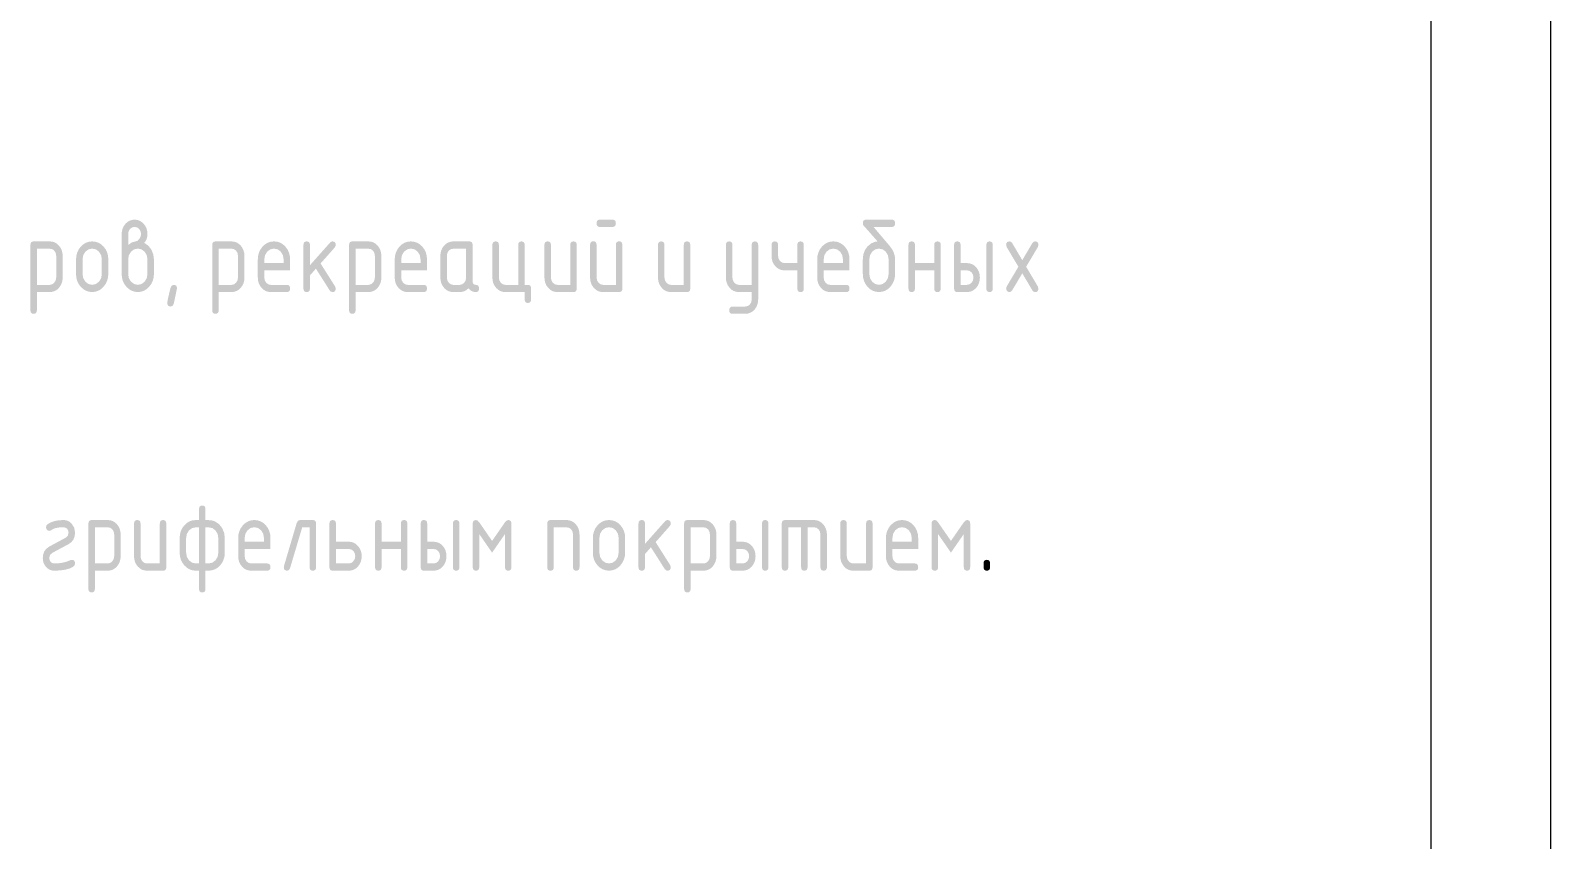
# Model space of a CAD drawing. Header units: millimetres. Extents: x 0 to 1189, y 0 to 841.
# Drawn here: x 1125.5 to 1189.1, y 70.7 to 104.6 of the extents above; entities that cross this region are included whole.
import ezdxf

# ---------------------------------------------------------------- set-up
doc = ezdxf.new("R2010")
doc.units = ezdxf.units.MM

msp = doc.modelspace()

# ---------------------------------------------------------------- hatches: boundary and pattern name
h = msp.add_hatch(color=7)
h.paths.add_polyline_path([(1129.608768, 95.593999), (1129.772341, 95.704725), (1129.921859, 95.742276), (1130.003163, 95.769768), (1130.076199, 95.84811), (1130.130425, 95.947604), (1130.147857, 96.047098), (1130.128013, 96.164645), (1130.068482, 96.263175), (1129.981045, 96.32746), (1129.876659, 96.347511), (1129.77179, 96.325807), (1129.684285, 96.263175), (1129.62813, 96.164645), (1129.608768, 96.047098)])
h.paths.add_polyline_path([(1130.279597, 95.682745), (1130.446891, 95.568712), (1130.577805, 95.40383), (1130.659247, 95.204152), (1130.686945, 94.988765), (1130.686945, 94.379121), (1130.674216, 94.228544), (1130.636371, 94.088562), (1130.573929, 93.960464), (1130.487405, 93.845545), (1130.384948, 93.748858), (1130.270916, 93.68018), (1130.146341, 93.639201), (1130.012258, 93.62561), (1129.876418, 93.639201), (1129.751533, 93.68018), (1129.637397, 93.748858), (1129.533803, 93.845545), (1129.447245, 93.962325), (1129.385802, 94.090215), (1129.349163, 94.229165), (1129.337019, 94.379121), (1129.337019, 96.047098), (1129.346941, 96.169261), (1129.376707, 96.281916), (1129.426316, 96.385062), (1129.495769, 96.4787), (1129.57846, 96.554199), (1129.669057, 96.608511), (1129.768233, 96.641326), (1129.876659, 96.652333), (1129.985369, 96.641265), (1130.085707, 96.608029), (1130.177571, 96.552571), (1130.260856, 96.474841), (1130.328078, 96.383434), (1130.376542, 96.281434), (1130.405886, 96.169201), (1130.415747, 96.047098), (1130.407264, 95.938311), (1130.381779, 95.841151), (1130.33924, 95.755876)])
h.paths.add_polyline_path([(1130.415747, 94.383531), (1130.415747, 94.988765), (1130.386878, 95.162329), (1130.29889, 95.310675), (1130.168183, 95.409549), (1130.012258, 95.441864), (1129.856333, 95.409549), (1129.725626, 95.310675), (1129.637431, 95.162329), (1129.608768, 94.988765), (1129.608768, 94.383531), (1129.637431, 94.206659), (1129.725626, 94.061621), (1129.856333, 93.960542), (1130.012258, 93.926022), (1130.168183, 93.960542), (1130.29889, 94.061621), (1130.386878, 94.208106)])
h = msp.add_hatch(color=7)
h.paths.add_polyline_path([(1150.27928, 95.593999), (1150.27928, 93.773887), (1150.270796, 93.707698), (1150.245311, 93.661508), (1150.202773, 93.634438), (1150.14313, 93.62561), (1149.468993, 93.62561), (1149.360025, 93.636074), (1149.259945, 93.667984), (1149.169167, 93.722115), (1149.088104, 93.799242), (1149.018651, 93.89288), (1148.969041, 93.996026), (1148.939276, 94.108681), (1148.929354, 94.230844), (1148.929354, 95.593999), (1148.937837, 95.660877), (1148.963322, 95.708583), (1149.005861, 95.737169), (1149.065504, 95.746686), (1149.124828, 95.737169), (1149.167203, 95.708583), (1149.192628, 95.660877), (1149.201103, 95.593999), (1149.201103, 94.230844), (1149.220947, 94.115709), (1149.280478, 94.019177), (1149.367501, 93.948828), (1149.468993, 93.926022), (1150.008082, 93.926022), (1150.008082, 95.593999), (1150.016548, 95.660877), (1150.041913, 95.708583), (1150.084124, 95.737169), (1150.14313, 95.746686), (1150.202773, 95.737169), (1150.245311, 95.708583), (1150.270796, 95.660877)])
h.paths.add_polyline_path([(1149.871932, 96.347511), (1149.332843, 96.347511), (1149.275749, 96.357028), (1149.23452, 96.385613), (1149.209517, 96.433319), (1149.201103, 96.500197), (1149.209517, 96.566757), (1149.23452, 96.614299), (1149.275749, 96.642824), (1149.332843, 96.652333), (1149.871932, 96.652333), (1149.931575, 96.642824), (1149.974113, 96.614299), (1149.999598, 96.566757), (1150.008082, 96.500197), (1149.999598, 96.433319), (1149.974113, 96.385613), (1149.931575, 96.357028)])
h = msp.add_hatch(color=7)
h.paths.add_polyline_path([(1161.688303, 94.984355), (1161.688303, 94.379121), (1161.675573, 94.229165), (1161.637729, 94.090215), (1161.575287, 93.962325), (1161.488763, 93.845545), (1161.386306, 93.748858), (1161.272273, 93.68018), (1161.147699, 93.639201), (1161.013616, 93.62561), (1160.877775, 93.639201), (1160.752891, 93.68018), (1160.638755, 93.748858), (1160.535161, 93.845545), (1160.448603, 93.962325), (1160.387159, 94.090215), (1160.350521, 94.229165), (1160.338377, 94.379121), (1160.338377, 94.988765), (1160.360296, 95.199743), (1160.426089, 95.381781), (1160.535807, 95.534468), (1160.689501, 95.657389), (1160.827512, 95.722157), (1160.95684, 95.742276), (1160.364835, 96.4109), (1160.344785, 96.44604), (1160.338377, 96.500197), (1160.34686, 96.566757), (1160.372346, 96.614299), (1160.414884, 96.642824), (1160.474527, 96.652333), (1161.556563, 96.652333), (1161.613656, 96.642824), (1161.654886, 96.614299), (1161.679888, 96.566757), (1161.688303, 96.500197), (1161.679888, 96.433319), (1161.654886, 96.385613), (1161.613656, 96.357028), (1161.556563, 96.347511), (1160.787066, 96.347511), (1161.466163, 95.547697), (1161.562729, 95.415027), (1161.632217, 95.277188), (1161.674213, 95.133769)])
h.paths.add_polyline_path([(1161.417105, 94.383531), (1161.417105, 94.988765), (1161.388235, 95.162329), (1161.300248, 95.310675), (1161.169541, 95.409549), (1161.013616, 95.441864), (1160.857691, 95.409549), (1160.726984, 95.310675), (1160.638789, 95.162329), (1160.610126, 94.988765), (1160.610126, 94.383531), (1160.638789, 94.206659), (1160.726984, 94.061621), (1160.857691, 93.960542), (1161.013616, 93.926022), (1161.169541, 93.960542), (1161.300248, 94.061621), (1161.388235, 94.208106)])
h = msp.add_hatch(color=7)
h.paths.add_polyline_path([(1125.519272, 95.593999), (1125.527755, 95.658328), (1125.55324, 95.704725), (1125.595779, 95.732828), (1125.655422, 95.742276), (1126.330109, 95.742276), (1126.439, 95.731192), (1126.538951, 95.698248), (1126.629703, 95.64391), (1126.710999, 95.568643), (1126.780134, 95.475006), (1126.829579, 95.37186), (1126.859285, 95.259205), (1126.869198, 95.137042), (1126.869198, 94.230844), (1126.859285, 94.108681), (1126.829579, 93.996026), (1126.780134, 93.89288), (1126.710999, 93.799242), (1126.629703, 93.722115), (1126.538951, 93.667984), (1126.439, 93.636074), (1126.330109, 93.62561), (1125.791021, 93.62561), (1125.791021, 92.86383), (1125.782546, 92.799502), (1125.757121, 92.753105), (1125.714746, 92.725001), (1125.655422, 92.715553), (1125.595779, 92.725001), (1125.55324, 92.753105), (1125.527755, 92.799502), (1125.519272, 92.86383)])
h.paths.add_polyline_path([(1125.791021, 95.437454), (1125.791021, 93.926022), (1126.330109, 93.926022), (1126.432773, 93.948346), (1126.518074, 94.015319), (1126.578087, 94.113573), (1126.598, 94.230844), (1126.598, 95.137042), (1126.578638, 95.254313), (1126.522483, 95.352567), (1126.434771, 95.417335), (1126.330109, 95.437454)])
h = msp.add_hatch(color=7)
h.paths.add_polyline_path([(1127.428145, 94.379121), (1127.428145, 94.984355), (1127.440289, 95.136861), (1127.476928, 95.277119), (1127.538371, 95.405492), (1127.624929, 95.522341), (1127.728523, 95.619028), (1127.842659, 95.687706), (1127.967544, 95.728685), (1128.103384, 95.742276), (1128.239147, 95.728746), (1128.363902, 95.688188), (1128.478012, 95.620656), (1128.581839, 95.5262), (1128.668311, 95.409601), (1128.729565, 95.280909), (1128.766014, 95.139402), (1128.778072, 94.984355), (1128.778072, 94.379121), (1128.765342, 94.229165), (1128.727498, 94.090215), (1128.665055, 93.962325), (1128.578532, 93.845545), (1128.476075, 93.748858), (1128.362042, 93.68018), (1128.237467, 93.639201), (1128.103384, 93.62561), (1127.967544, 93.639201), (1127.842659, 93.68018), (1127.728523, 93.748858), (1127.624929, 93.845545), (1127.538371, 93.962325), (1127.476928, 94.090215), (1127.440289, 94.229165)])
h.paths.add_polyline_path([(1128.506874, 94.383531), (1128.506874, 94.988765), (1128.478004, 95.162329), (1128.390016, 95.310675), (1128.259309, 95.409549), (1128.103384, 95.441864), (1127.947459, 95.409549), (1127.816752, 95.310675), (1127.728558, 95.162329), (1127.699895, 94.988765), (1127.699895, 94.383531), (1127.728558, 94.206659), (1127.816752, 94.061621), (1127.947459, 93.960542), (1128.103384, 93.926022), (1128.259309, 93.960542), (1128.390016, 94.061621), (1128.478004, 94.208106)])
h = msp.add_hatch(color=7)
h.paths.add_polyline_path([(1133.122808, 95.593999), (1133.131292, 95.658328), (1133.156777, 95.704725), (1133.199315, 95.732828), (1133.258958, 95.742276), (1133.933646, 95.742276), (1134.042537, 95.731192), (1134.142488, 95.698248), (1134.23324, 95.64391), (1134.314536, 95.568643), (1134.38367, 95.475006), (1134.433116, 95.37186), (1134.462821, 95.259205), (1134.472735, 95.137042), (1134.472735, 94.230844), (1134.462821, 94.108681), (1134.433116, 93.996026), (1134.38367, 93.89288), (1134.314536, 93.799242), (1134.23324, 93.722115), (1134.142488, 93.667984), (1134.042537, 93.636074), (1133.933646, 93.62561), (1133.394557, 93.62561), (1133.394557, 92.86383), (1133.386083, 92.799502), (1133.360658, 92.753105), (1133.318283, 92.725001), (1133.258958, 92.715553), (1133.199315, 92.725001), (1133.156777, 92.753105), (1133.131292, 92.799502), (1133.122808, 92.86383)])
h.paths.add_polyline_path([(1133.394557, 95.437454), (1133.394557, 93.926022), (1133.933646, 93.926022), (1134.03631, 93.948346), (1134.12161, 94.015319), (1134.181624, 94.113573), (1134.201537, 94.230844), (1134.201537, 95.137042), (1134.182175, 95.254313), (1134.12602, 95.352567), (1134.038308, 95.417335), (1133.933646, 95.437454)])
h = msp.add_hatch(color=7)
h.paths.add_polyline_path([(1135.706921, 95.441864), (1135.550996, 95.409549), (1135.420289, 95.310675), (1135.332094, 95.163776), (1135.303431, 94.988765), (1135.303431, 94.836078), (1136.11041, 94.836078), (1136.11041, 94.988765), (1136.08154, 95.163776), (1135.993553, 95.310675), (1135.862846, 95.409549)])
h.paths.add_polyline_path([(1135.303431, 94.531808), (1135.303431, 94.230844), (1135.323275, 94.115227), (1135.382806, 94.015319), (1135.469829, 93.948346), (1135.571322, 93.926022), (1136.245458, 93.926022), (1136.305101, 93.916513), (1136.34764, 93.887988), (1136.373125, 93.840446), (1136.381608, 93.773887), (1136.373125, 93.707698), (1136.34764, 93.661508), (1136.305101, 93.634438), (1136.245458, 93.62561), (1135.571322, 93.62561), (1135.462353, 93.636074), (1135.362273, 93.667984), (1135.271495, 93.722115), (1135.190432, 93.799242), (1135.120979, 93.89226), (1135.07137, 93.994373), (1135.041604, 94.106821), (1135.031682, 94.230844), (1135.031682, 94.984355), (1135.043826, 95.136861), (1135.080465, 95.277119), (1135.141908, 95.405492), (1135.228466, 95.522341), (1135.33206, 95.619028), (1135.446196, 95.687706), (1135.571081, 95.728685), (1135.706921, 95.742276), (1135.842683, 95.728746), (1135.967439, 95.688188), (1136.081549, 95.620656), (1136.185376, 95.5262), (1136.271848, 95.40967), (1136.333101, 95.28146), (1136.36955, 95.141262), (1136.381608, 94.988765), (1136.381608, 94.531808)])
h = msp.add_hatch(color=7)
h.dxf.hatch_style = 2
h.paths.add_polyline_path([(1137.212305, 94.747333), (1138.060625, 95.699833), (1138.101691, 95.732217), (1138.154332, 95.742276), (1138.213975, 95.732828), (1138.256513, 95.704725), (1138.281998, 95.658328), (1138.290482, 95.593999), (1138.279664, 95.536328), (1138.24859, 95.488166), (1137.657136, 94.819542), (1138.264024, 93.862632), (1138.290482, 93.773887), (1138.281998, 93.707698), (1138.256513, 93.661508), (1138.213975, 93.634438), (1138.154332, 93.62561), (1138.089633, 93.641388), (1138.041884, 93.688999), (1137.460903, 94.603466), (1137.212305, 94.320141), (1137.212305, 93.773887), (1137.20383, 93.707698), (1137.178405, 93.661508), (1137.136031, 93.634438), (1137.076706, 93.62561), (1137.017063, 93.634438), (1136.974524, 93.661508), (1136.949039, 93.707698), (1136.940556, 93.773887), (1136.940556, 95.593999), (1136.949039, 95.658328), (1136.974524, 95.704725), (1137.017063, 95.732828), (1137.076706, 95.742276), (1137.136031, 95.732828), (1137.178405, 95.704725), (1137.20383, 95.658328), (1137.212305, 95.593999)])
h = msp.add_hatch(color=7)
h.paths.add_polyline_path([(1138.84943, 95.593999), (1138.857913, 95.658328), (1138.883398, 95.704725), (1138.925937, 95.732828), (1138.98558, 95.742276), (1139.660267, 95.742276), (1139.769158, 95.731192), (1139.869109, 95.698248), (1139.959861, 95.64391), (1140.041157, 95.568643), (1140.110291, 95.475006), (1140.159737, 95.37186), (1140.189443, 95.259205), (1140.199356, 95.137042), (1140.199356, 94.230844), (1140.189443, 94.108681), (1140.159737, 93.996026), (1140.110291, 93.89288), (1140.041157, 93.799242), (1139.959861, 93.722115), (1139.869109, 93.667984), (1139.769158, 93.636074), (1139.660267, 93.62561), (1139.121179, 93.62561), (1139.121179, 92.86383), (1139.112704, 92.799502), (1139.087279, 92.753105), (1139.044904, 92.725001), (1138.98558, 92.715553), (1138.925937, 92.725001), (1138.883398, 92.753105), (1138.857913, 92.799502), (1138.84943, 92.86383)])
h.paths.add_polyline_path([(1139.121179, 95.437454), (1139.121179, 93.926022), (1139.660267, 93.926022), (1139.762931, 93.948346), (1139.848232, 94.015319), (1139.908245, 94.113573), (1139.928158, 94.230844), (1139.928158, 95.137042), (1139.908796, 95.254313), (1139.852641, 95.352567), (1139.764929, 95.417335), (1139.660267, 95.437454)])
h = msp.add_hatch(color=7)
h.paths.add_polyline_path([(1141.433542, 95.441864), (1141.277617, 95.409549), (1141.14691, 95.310675), (1141.058716, 95.163776), (1141.030052, 94.988765), (1141.030052, 94.836078), (1141.837032, 94.836078), (1141.837032, 94.988765), (1141.808162, 95.163776), (1141.720174, 95.310675), (1141.589467, 95.409549)])
h.paths.add_polyline_path([(1141.030052, 94.531808), (1141.030052, 94.230844), (1141.049896, 94.115227), (1141.109427, 94.015319), (1141.196451, 93.948346), (1141.297943, 93.926022), (1141.972079, 93.926022), (1142.031723, 93.916513), (1142.074261, 93.887988), (1142.099746, 93.840446), (1142.10823, 93.773887), (1142.099746, 93.707698), (1142.074261, 93.661508), (1142.031723, 93.634438), (1141.972079, 93.62561), (1141.297943, 93.62561), (1141.188975, 93.636074), (1141.088895, 93.667984), (1140.998116, 93.722115), (1140.917053, 93.799242), (1140.8476, 93.89226), (1140.797991, 93.994373), (1140.768225, 94.106821), (1140.758303, 94.230844), (1140.758303, 94.984355), (1140.770447, 95.136861), (1140.807086, 95.277119), (1140.868529, 95.405492), (1140.955087, 95.522341), (1141.058681, 95.619028), (1141.172817, 95.687706), (1141.297702, 95.728685), (1141.433542, 95.742276), (1141.569305, 95.728746), (1141.69406, 95.688188), (1141.80817, 95.620656), (1141.911997, 95.5262), (1141.998469, 95.40967), (1142.059723, 95.28146), (1142.096172, 95.141262), (1142.10823, 94.988765), (1142.10823, 94.531808)])
h = msp.add_hatch(color=7)
h.paths.add_polyline_path([(1143.745905, 95.437454), (1143.206817, 95.437454), (1143.101948, 95.415681), (1143.014443, 95.352567), (1142.958288, 95.254313), (1142.938926, 95.137042), (1142.938926, 94.230844), (1142.95877, 94.115227), (1143.018301, 94.015319), (1143.105324, 93.948346), (1143.206817, 93.926022), (1143.478015, 93.926022), (1143.580679, 93.948346), (1143.665979, 94.015319), (1143.725993, 94.113573), (1143.745905, 94.230844)])
h.paths.add_polyline_path([(1144.284443, 93.773887), (1144.276106, 93.707698), (1144.251232, 93.661508), (1144.210029, 93.634438), (1144.152702, 93.62561), (1144.061597, 93.635187), (1143.979896, 93.664195), (1143.907291, 93.713046), (1143.84347, 93.782155), (1143.763734, 93.713046), (1143.676452, 93.664195), (1143.581316, 93.635187), (1143.478015, 93.62561), (1143.206817, 93.62561), (1143.097848, 93.636074), (1142.997768, 93.667984), (1142.90699, 93.722115), (1142.825927, 93.799242), (1142.756474, 93.89226), (1142.706865, 93.994373), (1142.677099, 94.106821), (1142.667177, 94.230844), (1142.667177, 95.137042), (1142.677099, 95.259205), (1142.706865, 95.37186), (1142.756474, 95.475006), (1142.825927, 95.568643), (1142.90699, 95.64391), (1142.997768, 95.698248), (1143.097848, 95.731192), (1143.206817, 95.742276), (1143.880953, 95.742276), (1143.940596, 95.732828), (1143.983135, 95.704725), (1144.00862, 95.658328), (1144.017103, 95.593999), (1144.017103, 94.078709), (1144.025578, 94.011831), (1144.051003, 93.964125), (1144.093378, 93.935539), (1144.152702, 93.926022), (1144.210029, 93.916513), (1144.251232, 93.887988), (1144.276106, 93.840446)])
h = msp.add_hatch(color=7)
h.dxf.hatch_style = 2
h.paths.add_polyline_path([(1146.329354, 93.926022), (1146.38668, 93.916574), (1146.427883, 93.88847), (1146.452757, 93.842074), (1146.461094, 93.777745), (1146.461094, 93.320788), (1146.452757, 93.254228), (1146.427883, 93.206686), (1146.38668, 93.178161), (1146.329354, 93.168652), (1146.270029, 93.178161), (1146.227654, 93.206686), (1146.20223, 93.254228), (1146.193755, 93.320788), (1146.193755, 93.62561), (1145.383468, 93.62561), (1145.2745, 93.636074), (1145.17442, 93.667984), (1145.083642, 93.722115), (1145.002579, 93.799242), (1144.933125, 93.89288), (1144.883516, 93.996026), (1144.85375, 94.108681), (1144.843829, 94.230844), (1144.843829, 95.593999), (1144.852312, 95.658328), (1144.877797, 95.704725), (1144.920335, 95.732828), (1144.979979, 95.742276), (1145.039303, 95.732828), (1145.081678, 95.704725), (1145.107103, 95.658328), (1145.115578, 95.593999), (1145.115578, 94.230844), (1145.135421, 94.115227), (1145.194953, 94.015319), (1145.281976, 93.948346), (1145.383468, 93.926022), (1145.922557, 93.926022), (1145.922557, 95.593999), (1145.931023, 95.658328), (1145.956388, 95.704725), (1145.998599, 95.732828), (1146.057605, 95.742276), (1146.117248, 95.732828), (1146.159786, 95.704725), (1146.185271, 95.658328), (1146.193755, 95.593999), (1146.193755, 93.926022)])
h = msp.add_hatch(color=7)
h.dxf.hatch_style = 2
h.paths.add_polyline_path([(1148.370406, 95.593999), (1148.370406, 93.773887), (1148.361923, 93.707698), (1148.336438, 93.661508), (1148.293899, 93.634438), (1148.234256, 93.62561), (1147.56012, 93.62561), (1147.451151, 93.636074), (1147.351071, 93.667984), (1147.260293, 93.722115), (1147.17923, 93.799242), (1147.109777, 93.89226), (1147.060167, 93.994373), (1147.030402, 94.106821), (1147.02048, 94.230844), (1147.02048, 95.593999), (1147.028963, 95.658328), (1147.054449, 95.704725), (1147.096987, 95.732828), (1147.15663, 95.742276), (1147.215955, 95.732828), (1147.258329, 95.704725), (1147.283754, 95.658328), (1147.292229, 95.593999), (1147.292229, 94.230844), (1147.312073, 94.115227), (1147.371604, 94.015319), (1147.458627, 93.948346), (1147.56012, 93.926022), (1148.099208, 93.926022), (1148.099208, 95.593999), (1148.107675, 95.658328), (1148.133039, 95.704725), (1148.17525, 95.732828), (1148.234256, 95.742276), (1148.293899, 95.732828), (1148.336438, 95.704725), (1148.361923, 95.658328)])
h = msp.add_hatch(color=7)
h.dxf.hatch_style = 2
h.paths.add_polyline_path([(1153.120714, 95.593999), (1153.120714, 93.773887), (1153.11223, 93.707698), (1153.086745, 93.661508), (1153.044207, 93.634438), (1152.984564, 93.62561), (1152.310427, 93.62561), (1152.201459, 93.636074), (1152.101379, 93.667984), (1152.010601, 93.722115), (1151.929538, 93.799242), (1151.860085, 93.89226), (1151.810475, 93.994373), (1151.78071, 94.106821), (1151.770788, 94.230844), (1151.770788, 95.593999), (1151.779271, 95.658328), (1151.804756, 95.704725), (1151.847295, 95.732828), (1151.906938, 95.742276), (1151.966262, 95.732828), (1152.008637, 95.704725), (1152.034062, 95.658328), (1152.042537, 95.593999), (1152.042537, 94.230844), (1152.062381, 94.115227), (1152.121912, 94.015319), (1152.208935, 93.948346), (1152.310427, 93.926022), (1152.849516, 93.926022), (1152.849516, 95.593999), (1152.857982, 95.658328), (1152.883347, 95.704725), (1152.925558, 95.732828), (1152.984564, 95.742276), (1153.044207, 95.732828), (1153.086745, 95.704725), (1153.11223, 95.658328)])
h = msp.add_hatch(color=7)
h.dxf.hatch_style = 2
h.paths.add_polyline_path([(1155.690484, 93.316378), (1155.690484, 93.62561), (1155.151395, 93.62561), (1155.042427, 93.636074), (1154.942347, 93.667984), (1154.851569, 93.722115), (1154.770506, 93.799242), (1154.701053, 93.89288), (1154.651443, 93.996026), (1154.621678, 94.108681), (1154.611756, 94.230844), (1154.611756, 95.593999), (1154.620239, 95.658328), (1154.645724, 95.704725), (1154.688263, 95.732828), (1154.747906, 95.742276), (1154.80723, 95.732828), (1154.849605, 95.704725), (1154.87503, 95.658328), (1154.883505, 95.593999), (1154.883505, 94.230844), (1154.903349, 94.115227), (1154.96288, 94.015319), (1155.049903, 93.948346), (1155.151395, 93.926022), (1155.690484, 93.926022), (1155.690484, 95.593999), (1155.69895, 95.658328), (1155.724315, 95.704725), (1155.766526, 95.732828), (1155.825532, 95.742276), (1155.885175, 95.732828), (1155.927713, 95.704725), (1155.953198, 95.658328), (1155.961682, 95.593999), (1155.961682, 93.320788), (1155.951829, 93.198624), (1155.922546, 93.08597), (1155.874245, 92.982824), (1155.807342, 92.889186), (1155.725736, 92.813687), (1155.63488, 92.759375), (1155.535033, 92.72656), (1155.426452, 92.715553), (1154.883505, 92.715553), (1154.82418, 92.725062), (1154.781806, 92.753587), (1154.756381, 92.801129), (1154.747906, 92.867689), (1154.757208, 92.922259), (1154.789247, 92.973522), (1154.832035, 93.008111), (1154.883505, 93.020375), (1155.422593, 93.020375), (1155.527255, 93.040426), (1155.614967, 93.104711), (1155.671122, 93.199589)])
h = msp.add_hatch(color=7)
h.dxf.hatch_style = 2
h.paths.add_polyline_path([(1157.870556, 95.593999), (1157.870556, 93.773887), (1157.862072, 93.707698), (1157.836587, 93.661508), (1157.794049, 93.634438), (1157.734405, 93.62561), (1157.6754, 93.634438), (1157.633189, 93.661508), (1157.607824, 93.707698), (1157.599358, 93.773887), (1157.599358, 94.531808), (1157.060269, 94.531808), (1156.953471, 94.542806), (1156.854115, 94.57556), (1156.762613, 94.629709), (1156.679379, 94.704889), (1156.609926, 94.797855), (1156.560317, 94.899193), (1156.530551, 95.009212), (1156.520629, 95.128222), (1156.520629, 95.593999), (1156.529113, 95.658328), (1156.554598, 95.704725), (1156.597136, 95.732828), (1156.65678, 95.742276), (1156.716104, 95.732828), (1156.758479, 95.704725), (1156.783904, 95.658328), (1156.792379, 95.593999), (1156.792379, 95.1409), (1156.812222, 95.023629), (1156.871754, 94.925375), (1156.958777, 94.858403), (1157.060269, 94.836078), (1157.599358, 94.836078), (1157.599358, 95.593999), (1157.607824, 95.658328), (1157.633189, 95.704725), (1157.6754, 95.732828), (1157.734405, 95.742276), (1157.794049, 95.732828), (1157.836587, 95.704725), (1157.862072, 95.658328)])
h = msp.add_hatch(color=7)
h.paths.add_polyline_path([(1159.104742, 95.441864), (1158.948817, 95.409549), (1158.81811, 95.310675), (1158.729915, 95.163776), (1158.701252, 94.988765), (1158.701252, 94.836078), (1159.508231, 94.836078), (1159.508231, 94.988765), (1159.479362, 95.163776), (1159.391374, 95.310675), (1159.260667, 95.409549)])
h.paths.add_polyline_path([(1158.701252, 94.531808), (1158.701252, 94.230844), (1158.721096, 94.115227), (1158.780627, 94.015319), (1158.86765, 93.948346), (1158.969143, 93.926022), (1159.643279, 93.926022), (1159.702922, 93.916513), (1159.745461, 93.887988), (1159.770946, 93.840446), (1159.779429, 93.773887), (1159.770946, 93.707698), (1159.745461, 93.661508), (1159.702922, 93.634438), (1159.643279, 93.62561), (1158.969143, 93.62561), (1158.860175, 93.636074), (1158.760094, 93.667984), (1158.669316, 93.722115), (1158.588253, 93.799242), (1158.5188, 93.89226), (1158.469191, 93.994373), (1158.439425, 94.106821), (1158.429503, 94.230844), (1158.429503, 94.984355), (1158.441647, 95.136861), (1158.478286, 95.277119), (1158.539729, 95.405492), (1158.626287, 95.522341), (1158.729881, 95.619028), (1158.844017, 95.687706), (1158.968902, 95.728685), (1159.104742, 95.742276), (1159.240504, 95.728746), (1159.36526, 95.688188), (1159.47937, 95.620656), (1159.583197, 95.5262), (1159.669669, 95.40967), (1159.730922, 95.28146), (1159.767372, 95.141262), (1159.779429, 94.988765), (1159.779429, 94.531808)])
h = msp.add_hatch(color=7)
h.dxf.hatch_style = 2
h.paths.add_polyline_path([(1162.519, 94.531808), (1162.519, 93.773887), (1162.510525, 93.707698), (1162.4851, 93.661508), (1162.442725, 93.634438), (1162.383401, 93.62561), (1162.323758, 93.634438), (1162.281219, 93.661508), (1162.255734, 93.707698), (1162.247251, 93.773887), (1162.247251, 95.593999), (1162.255734, 95.658328), (1162.281219, 95.704725), (1162.323758, 95.732828), (1162.383401, 95.742276), (1162.442725, 95.732828), (1162.4851, 95.704725), (1162.510525, 95.658328), (1162.519, 95.593999), (1162.519, 94.836078), (1163.325979, 94.836078), (1163.325979, 95.593999), (1163.334445, 95.658328), (1163.35981, 95.704725), (1163.402021, 95.732828), (1163.461027, 95.742276), (1163.52067, 95.732828), (1163.563208, 95.704725), (1163.588693, 95.658328), (1163.597177, 95.593999), (1163.597177, 93.773887), (1163.588693, 93.707698), (1163.563208, 93.661508), (1163.52067, 93.634438), (1163.461027, 93.62561), (1163.402021, 93.634438), (1163.35981, 93.661508), (1163.334445, 93.707698), (1163.325979, 93.773887), (1163.325979, 94.531808)])
h = msp.add_hatch(color=7)
h.paths.add_polyline_path([(1165.234853, 94.230844), (1165.224991, 94.108681), (1165.195647, 93.996026), (1165.147184, 93.89288), (1165.079961, 93.799242), (1164.996676, 93.722115), (1164.904813, 93.667984), (1164.804474, 93.636074), (1164.695764, 93.62561), (1164.292275, 93.62561), (1164.232631, 93.634438), (1164.190093, 93.661508), (1164.164608, 93.707698), (1164.156124, 93.773887), (1164.156124, 95.593999), (1164.164608, 95.658328), (1164.190093, 95.704725), (1164.232631, 95.732828), (1164.292275, 95.742276), (1164.351599, 95.732828), (1164.393974, 95.704725), (1164.419399, 95.658328), (1164.427874, 95.593999), (1164.427874, 94.836078), (1164.695764, 94.836078), (1164.804474, 94.82508), (1164.904813, 94.792326), (1164.996676, 94.738177), (1165.079961, 94.662997), (1165.147184, 94.569273), (1165.195647, 94.465937), (1165.224991, 94.353093)])
h.paths.add_polyline_path([(1164.966962, 94.230844), (1164.947118, 94.348391), (1164.887587, 94.44692), (1164.800151, 94.510035), (1164.695764, 94.531808), (1164.427874, 94.531808), (1164.427874, 93.926022), (1164.695764, 93.926022), (1164.800151, 93.948346), (1164.887587, 94.015319), (1164.947118, 94.113573)])
h.paths.add_polyline_path([(1165.506051, 95.593999), (1165.514526, 95.658328), (1165.53995, 95.704725), (1165.582325, 95.732828), (1165.64165, 95.742276), (1165.698976, 95.732828), (1165.740179, 95.704725), (1165.765053, 95.658328), (1165.77339, 95.593999), (1165.77339, 93.773887), (1165.765053, 93.707698), (1165.740179, 93.661508), (1165.698976, 93.634438), (1165.64165, 93.62561), (1165.582325, 93.634438), (1165.53995, 93.661508), (1165.514526, 93.707698), (1165.506051, 93.773887)])
h = msp.add_hatch(color=7)
h.dxf.hatch_style = 2
h.paths.add_polyline_path([(1167.170072, 94.683943), (1167.660102, 93.858222), (1167.682702, 93.773887), (1167.674218, 93.707698), (1167.648733, 93.661508), (1167.606195, 93.634438), (1167.546552, 93.62561), (1167.481853, 93.641388), (1167.434104, 93.688999), (1167.008015, 94.408887), (1166.581925, 93.688999), (1166.5339, 93.641388), (1166.468926, 93.62561), (1166.417456, 93.635669), (1166.374668, 93.668053), (1166.3438, 93.717869), (1166.332776, 93.773887), (1166.355376, 93.858222), (1166.845957, 94.683943), (1166.355376, 95.505254), (1166.332776, 95.593999), (1166.341259, 95.658328), (1166.366744, 95.704725), (1166.409283, 95.732828), (1166.468926, 95.742276), (1166.5339, 95.726498), (1166.581925, 95.678887), (1167.008015, 94.958999), (1167.434104, 95.678887), (1167.481853, 95.726498), (1167.546552, 95.742276), (1167.606195, 95.733448), (1167.648733, 95.706378), (1167.674218, 95.660188), (1167.682702, 95.593999), (1167.660102, 95.505254)])
h = msp.add_hatch(color=7)
h.dxf.hatch_style = 2
h.paths.add_polyline_path([(1131.517642, 93.926022), (1131.574736, 93.917194), (1131.615965, 93.890124), (1131.640968, 93.843934), (1131.649382, 93.777745), (1131.640916, 93.730254), (1131.615552, 93.607006), (1131.573341, 93.40831), (1131.514335, 93.134477), (1131.467826, 93.048901), (1131.382043, 93.020375), (1131.3224, 93.029203), (1131.279862, 93.056273), (1131.254376, 93.102463), (1131.245893, 93.168652), (1131.254428, 93.248776), (1131.280275, 93.382179), (1131.323795, 93.569635), (1131.38535, 93.81192), (1131.433306, 93.897497)])
h = msp.add_hatch(color=7)
h.paths.add_polyline_path([(1132.573361, 82.277275), (1132.573361, 83.788707), (1132.437762, 83.788707), (1132.281837, 83.756392), (1132.15113, 83.657518), (1132.062936, 83.511032), (1132.034272, 83.335608), (1132.034272, 82.730374), (1132.062936, 82.55681), (1132.15113, 82.408464), (1132.281837, 82.311243), (1132.437762, 82.277275)])
h.paths.add_polyline_path([(1132.573361, 81.976862), (1132.437762, 81.976862), (1132.301922, 81.990453), (1132.177037, 82.031433), (1132.062901, 82.100111), (1131.959307, 82.196797), (1131.872749, 82.313577), (1131.811306, 82.441468), (1131.774667, 82.580417), (1131.762523, 82.730374), (1131.762523, 83.335608), (1131.774667, 83.488114), (1131.811306, 83.628372), (1131.872749, 83.756745), (1131.959307, 83.873594), (1132.062901, 83.970281), (1132.177037, 84.038959), (1132.301922, 84.079938), (1132.437762, 84.093529), (1132.573361, 84.093529), (1132.573361, 84.550486), (1132.581776, 84.614815), (1132.606778, 84.661212), (1132.648007, 84.689315), (1132.705101, 84.698763), (1132.764745, 84.689315), (1132.807283, 84.661212), (1132.832768, 84.614815), (1132.841251, 84.550486), (1132.841251, 84.093529), (1132.969822, 84.090265), (1133.07855, 84.080231), (1133.167433, 84.063066), (1133.236473, 84.038407), (1133.408797, 83.924306), (1133.538539, 83.758941), (1133.62315, 83.558437), (1133.651538, 83.335608), (1133.651538, 82.730374), (1133.638946, 82.580417), (1133.601653, 82.441468), (1133.540382, 82.313577), (1133.455857, 82.196797), (1133.351625, 82.100111), (1133.237162, 82.031433), (1133.112157, 81.990453), (1132.976299, 81.976862), (1132.841251, 81.976862), (1132.841251, 81.215083), (1132.832768, 81.150754), (1132.807283, 81.104357), (1132.764745, 81.076254), (1132.705101, 81.066806), (1132.648007, 81.076254), (1132.606778, 81.104357), (1132.581776, 81.150754), (1132.573361, 81.215083)])
h.paths.add_polyline_path([(1132.841251, 82.277275), (1132.976299, 82.277275), (1133.132707, 82.311794), (1133.263482, 82.412874), (1133.351195, 82.558808), (1133.379789, 82.730374), (1133.379789, 83.335608), (1133.351195, 83.511032), (1133.263482, 83.657518), (1133.132707, 83.756392), (1132.976299, 83.788707), (1132.841251, 83.788707)])
h = msp.add_hatch(color=7)
h.dxf.hatch_style = 2
h.paths.add_polyline_path([(1127.250675, 82.429961), (1127.310318, 82.420444), (1127.352856, 82.391858), (1127.378341, 82.344152), (1127.386825, 82.277275), (1127.367463, 82.201689), (1127.311308, 82.142227), (1127.163729, 82.06988), (1126.980648, 82.018203), (1126.762117, 81.987198), (1126.508188, 81.976862), (1126.415179, 81.986371), (1126.328423, 82.014896), (1126.248591, 82.062438), (1126.176356, 82.128998), (1126.114801, 82.210078), (1126.071281, 82.30015), (1126.045434, 82.398904), (1126.036899, 82.506029), (1126.053935, 82.659852), (1126.104974, 82.791145), (1126.189913, 82.899493), (1126.308648, 82.984484), (1127.005935, 83.360964), (1127.087653, 83.441992), (1127.115627, 83.564362), (1127.101295, 83.651041), (1127.058852, 83.725317), (1126.991535, 83.772928), (1126.915536, 83.788707), (1126.714342, 83.781886), (1126.57268, 83.758941), (1126.476286, 83.721045), (1126.36873, 83.657518), (1126.308648, 83.64043), (1126.257178, 83.65049), (1126.21439, 83.682874), (1126.182351, 83.734137), (1126.173049, 83.788707), (1126.190481, 83.864361), (1126.244707, 83.924306), (1126.375414, 83.998884), (1126.530512, 84.051705), (1126.710415, 84.083133), (1126.915536, 84.093529), (1127.008855, 84.08402), (1127.095714, 84.055495), (1127.175442, 84.007953), (1127.247367, 83.941394), (1127.352443, 83.768794), (1127.386825, 83.564362), (1127.369797, 83.410539), (1127.318819, 83.279246), (1127.234043, 83.170898), (1127.115627, 83.085907), (1126.421647, 82.713286), (1126.336829, 82.630535), (1126.308648, 82.506029), (1126.322704, 82.41935), (1126.364872, 82.345074), (1126.431155, 82.295258), (1126.508188, 82.277275), (1126.699812, 82.286051), (1126.878673, 82.312346), (1127.044822, 82.356107), (1127.198309, 82.417283)])
h = msp.add_hatch(color=7)
h.paths.add_polyline_path([(1127.94544, 83.945252), (1127.953924, 84.009581), (1127.979409, 84.055977), (1128.021947, 84.084081), (1128.08159, 84.093529), (1128.756278, 84.093529), (1128.865169, 84.082444), (1128.965119, 84.049501), (1129.055872, 83.995163), (1129.137168, 83.919896), (1129.206302, 83.826258), (1129.255748, 83.723112), (1129.285453, 83.610458), (1129.295366, 83.488295), (1129.295366, 82.582097), (1129.285453, 82.459934), (1129.255748, 82.347279), (1129.206302, 82.244133), (1129.137168, 82.150495), (1129.055872, 82.073368), (1128.965119, 82.019237), (1128.865169, 81.987327), (1128.756278, 81.976862), (1128.217189, 81.976862), (1128.217189, 81.215083), (1128.208714, 81.150754), (1128.18329, 81.104357), (1128.140915, 81.076254), (1128.08159, 81.066806), (1128.021947, 81.076254), (1127.979409, 81.104357), (1127.953924, 81.150754), (1127.94544, 81.215083)])
h.paths.add_polyline_path([(1128.217189, 83.788707), (1128.217189, 82.277275), (1128.756278, 82.277275), (1128.858942, 82.299599), (1128.944242, 82.366571), (1129.004256, 82.464826), (1129.024168, 82.582097), (1129.024168, 83.488295), (1129.004807, 83.605566), (1128.948652, 83.70382), (1128.86094, 83.768588), (1128.756278, 83.788707)])
h = msp.add_hatch(color=7)
h.dxf.hatch_style = 2
h.paths.add_polyline_path([(1131.203908, 83.945252), (1131.203908, 82.125139), (1131.195424, 82.05895), (1131.169939, 82.01276), (1131.127401, 81.98569), (1131.067758, 81.976862), (1130.393621, 81.976862), (1130.284653, 81.987327), (1130.184573, 82.019237), (1130.093795, 82.073368), (1130.012732, 82.150495), (1129.943279, 82.243513), (1129.893669, 82.345625), (1129.863904, 82.458073), (1129.853982, 82.582097), (1129.853982, 83.945252), (1129.862465, 84.009581), (1129.88795, 84.055977), (1129.930489, 84.084081), (1129.990132, 84.093529), (1130.049456, 84.084081), (1130.091831, 84.055977), (1130.117256, 84.009581), (1130.125731, 83.945252), (1130.125731, 82.582097), (1130.145575, 82.466479), (1130.205106, 82.366571), (1130.292129, 82.299599), (1130.393621, 82.277275), (1130.93271, 82.277275), (1130.93271, 83.945252), (1130.941176, 84.009581), (1130.966541, 84.055977), (1131.008752, 84.084081), (1131.067758, 84.093529), (1131.127401, 84.084081), (1131.169939, 84.055977), (1131.195424, 84.009581)])
h = msp.add_hatch(color=7)
h.paths.add_polyline_path([(1134.88563, 83.793117), (1134.729705, 83.760802), (1134.598998, 83.661927), (1134.510804, 83.515028), (1134.482141, 83.340018), (1134.482141, 83.187331), (1135.28912, 83.187331), (1135.28912, 83.340018), (1135.26025, 83.515028), (1135.172262, 83.661927), (1135.041555, 83.760802)])
h.paths.add_polyline_path([(1134.482141, 82.88306), (1134.482141, 82.582097), (1134.501985, 82.466479), (1134.561516, 82.366571), (1134.648539, 82.299599), (1134.750031, 82.277275), (1135.424168, 82.277275), (1135.483811, 82.267766), (1135.526349, 82.239241), (1135.551834, 82.191698), (1135.560318, 82.125139), (1135.551834, 82.05895), (1135.526349, 82.01276), (1135.483811, 81.98569), (1135.424168, 81.976862), (1134.750031, 81.976862), (1134.641063, 81.987327), (1134.540983, 82.019237), (1134.450205, 82.073368), (1134.369142, 82.150495), (1134.299689, 82.243513), (1134.250079, 82.345625), (1134.220314, 82.458073), (1134.210392, 82.582097), (1134.210392, 83.335608), (1134.222536, 83.488114), (1134.259174, 83.628372), (1134.320617, 83.756745), (1134.407175, 83.873594), (1134.51077, 83.970281), (1134.624906, 84.038959), (1134.74979, 84.079938), (1134.88563, 84.093529), (1135.021393, 84.079998), (1135.146148, 84.039441), (1135.260259, 83.971908), (1135.364085, 83.877453), (1135.450557, 83.760922), (1135.511811, 83.632713), (1135.54826, 83.492515), (1135.560318, 83.340018), (1135.560318, 82.88306)])
h = msp.add_hatch(color=7)
h.dxf.hatch_style = 2
h.paths.add_polyline_path([(1136.794172, 84.093529), (1137.332709, 84.093529), (1137.392352, 84.084081), (1137.434891, 84.055977), (1137.460376, 84.009581), (1137.468859, 83.945252), (1137.468859, 82.125139), (1137.460376, 82.05895), (1137.434891, 82.01276), (1137.392352, 81.98569), (1137.332709, 81.976862), (1137.273703, 81.98569), (1137.231492, 82.01276), (1137.206128, 82.05895), (1137.197661, 82.125139), (1137.197661, 83.788707), (1136.88843, 83.788707), (1136.379107, 82.078286), (1136.334045, 82.002149), (1136.255083, 81.976862), (1136.19544, 81.986371), (1136.152902, 82.014896), (1136.127417, 82.062438), (1136.118933, 82.128998), (1136.127201, 82.175851), (1136.658573, 83.970608), (1136.711903, 84.063901)])
h = msp.add_hatch(color=7)
h.paths.add_polyline_path([(1139.377401, 82.582097), (1139.367488, 82.459934), (1139.337782, 82.347279), (1139.288337, 82.244133), (1139.219202, 82.150495), (1139.137907, 82.073368), (1139.047154, 82.019237), (1138.947203, 81.987327), (1138.838312, 81.976862), (1138.163625, 81.976862), (1138.103982, 81.98569), (1138.061443, 82.01276), (1138.035958, 82.05895), (1138.027475, 82.125139), (1138.027475, 83.945252), (1138.035958, 84.009581), (1138.061443, 84.055977), (1138.103982, 84.084081), (1138.163625, 84.093529), (1138.222949, 84.084081), (1138.265324, 84.055977), (1138.290749, 84.009581), (1138.299224, 83.945252), (1138.299224, 83.187331), (1138.838312, 83.187331), (1138.947203, 83.176264), (1139.047154, 83.143027), (1139.137907, 83.08757), (1139.219202, 83.00984), (1139.288337, 82.918665), (1139.337782, 82.816639), (1139.367488, 82.704277)])
h.paths.add_polyline_path([(1139.106203, 82.582097), (1139.086842, 82.699643), (1139.030687, 82.798173), (1138.942974, 82.861287), (1138.838312, 82.88306), (1138.299224, 82.88306), (1138.299224, 82.277275), (1138.838312, 82.277275), (1138.940976, 82.299599), (1139.026277, 82.366571), (1139.08629, 82.464826)])
h = msp.add_hatch(color=7)
h.dxf.hatch_style = 2
h.paths.add_polyline_path([(1140.207765, 82.88306), (1140.207765, 82.125139), (1140.19929, 82.05895), (1140.173866, 82.01276), (1140.131491, 81.98569), (1140.072166, 81.976862), (1140.012523, 81.98569), (1139.969985, 82.01276), (1139.9445, 82.05895), (1139.936016, 82.125139), (1139.936016, 83.945252), (1139.9445, 84.009581), (1139.969985, 84.055977), (1140.012523, 84.084081), (1140.072166, 84.093529), (1140.131491, 84.084081), (1140.173866, 84.055977), (1140.19929, 84.009581), (1140.207765, 83.945252), (1140.207765, 83.187331), (1141.014745, 83.187331), (1141.014745, 83.945252), (1141.023211, 84.009581), (1141.048575, 84.055977), (1141.090786, 84.084081), (1141.149792, 84.093529), (1141.209436, 84.084081), (1141.251974, 84.055977), (1141.277459, 84.009581), (1141.285942, 83.945252), (1141.285942, 82.125139), (1141.277459, 82.05895), (1141.251974, 82.01276), (1141.209436, 81.98569), (1141.149792, 81.976862), (1141.090786, 81.98569), (1141.048575, 82.01276), (1141.023211, 82.05895), (1141.014745, 82.125139), (1141.014745, 82.88306)])
h = msp.add_hatch(color=7)
h.paths.add_polyline_path([(1142.923286, 82.582097), (1142.913425, 82.459934), (1142.884081, 82.347279), (1142.835617, 82.244133), (1142.768395, 82.150495), (1142.685109, 82.073368), (1142.593246, 82.019237), (1142.492908, 81.987327), (1142.384198, 81.976862), (1141.980708, 81.976862), (1141.921065, 81.98569), (1141.878526, 82.01276), (1141.853041, 82.05895), (1141.844558, 82.125139), (1141.844558, 83.945252), (1141.853041, 84.009581), (1141.878526, 84.055977), (1141.921065, 84.084081), (1141.980708, 84.093529), (1142.040033, 84.084081), (1142.082407, 84.055977), (1142.107832, 84.009581), (1142.116307, 83.945252), (1142.116307, 83.187331), (1142.384198, 83.187331), (1142.492908, 83.176333), (1142.593246, 83.143578), (1142.685109, 83.08943), (1142.768395, 83.014249), (1142.835617, 82.920526), (1142.884081, 82.81719), (1142.913425, 82.704346)])
h.paths.add_polyline_path([(1142.655395, 82.582097), (1142.635552, 82.699643), (1142.57602, 82.798173), (1142.488584, 82.861287), (1142.384198, 82.88306), (1142.116307, 82.88306), (1142.116307, 82.277275), (1142.384198, 82.277275), (1142.488584, 82.299599), (1142.57602, 82.366571), (1142.635552, 82.464826)])
h.paths.add_polyline_path([(1143.194484, 83.945252), (1143.202959, 84.009581), (1143.228384, 84.055977), (1143.270758, 84.084081), (1143.330083, 84.093529), (1143.387409, 84.084081), (1143.428613, 84.055977), (1143.453486, 84.009581), (1143.461823, 83.945252), (1143.461823, 82.125139), (1143.453486, 82.05895), (1143.428613, 82.01276), (1143.387409, 81.98569), (1143.330083, 81.976862), (1143.270758, 81.98569), (1143.228384, 82.01276), (1143.202959, 82.05895), (1143.194484, 82.125139)])
h = msp.add_hatch(color=7)
h.dxf.hatch_style = 2
h.paths.add_polyline_path([(1144.831715, 82.730374), (1144.292626, 83.509241), (1144.292626, 82.125139), (1144.284151, 82.05895), (1144.258726, 82.01276), (1144.216352, 81.98569), (1144.157027, 81.976862), (1144.097384, 81.98569), (1144.054846, 82.01276), (1144.029361, 82.05895), (1144.020877, 82.125139), (1144.020877, 83.945252), (1144.029361, 84.009581), (1144.054846, 84.055977), (1144.097384, 84.084081), (1144.157027, 84.093529), (1144.224827, 84.070722), (1144.292626, 84.000374), (1144.831715, 83.221506), (1145.370803, 84.000374), (1145.438603, 84.070722), (1145.506402, 84.093529), (1145.563729, 84.084081), (1145.604932, 84.055977), (1145.629806, 84.009581), (1145.638143, 83.945252), (1145.638143, 82.125139), (1145.629806, 82.05895), (1145.604932, 82.01276), (1145.563729, 81.98569), (1145.506402, 81.976862), (1145.447078, 81.98569), (1145.404703, 82.01276), (1145.379278, 82.05895), (1145.370803, 82.125139), (1145.370803, 83.509241)])
h = msp.add_hatch(color=7)
h.dxf.hatch_style = 2
h.paths.add_polyline_path([(1147.137677, 82.125139), (1147.137677, 83.945252), (1147.14616, 84.009581), (1147.171645, 84.055977), (1147.214184, 84.084081), (1147.273827, 84.093529), (1147.948514, 84.093529), (1148.055235, 84.082444), (1148.154462, 84.049501), (1148.245938, 83.995163), (1148.329404, 83.919896), (1148.398539, 83.826258), (1148.447984, 83.723112), (1148.47769, 83.610458), (1148.487603, 83.488295), (1148.487603, 82.125139), (1148.479119, 82.05895), (1148.453634, 82.01276), (1148.411096, 81.98569), (1148.351453, 81.976862), (1148.292447, 81.98569), (1148.250236, 82.01276), (1148.224871, 82.05895), (1148.216405, 82.125139), (1148.216405, 83.488295), (1148.197043, 83.605566), (1148.140888, 83.70382), (1148.053176, 83.768588), (1147.948514, 83.788707), (1147.409426, 83.788707), (1147.409426, 82.125139), (1147.400951, 82.05895), (1147.375526, 82.01276), (1147.333151, 81.98569), (1147.273827, 81.976862), (1147.214184, 81.98569), (1147.171645, 82.01276), (1147.14616, 82.05895)])
h = msp.add_hatch(color=7)
h.paths.add_polyline_path([(1149.046218, 82.730374), (1149.046218, 83.335608), (1149.058362, 83.488114), (1149.095001, 83.628372), (1149.156444, 83.756745), (1149.243002, 83.873594), (1149.346596, 83.970281), (1149.460732, 84.038959), (1149.585617, 84.079938), (1149.721457, 84.093529), (1149.857219, 84.079998), (1149.981975, 84.039441), (1150.096085, 83.971908), (1150.199912, 83.877453), (1150.286384, 83.760853), (1150.347637, 83.632162), (1150.384087, 83.490654), (1150.396144, 83.335608), (1150.396144, 82.730374), (1150.383415, 82.580417), (1150.34557, 82.441468), (1150.283128, 82.313577), (1150.196604, 82.196797), (1150.094147, 82.100111), (1149.980115, 82.031433), (1149.85554, 81.990453), (1149.721457, 81.976862), (1149.585617, 81.990453), (1149.460732, 82.031433), (1149.346596, 82.100111), (1149.243002, 82.196797), (1149.156444, 82.313577), (1149.095001, 82.441468), (1149.058362, 82.580417)])
h.paths.add_polyline_path([(1150.124946, 82.734783), (1150.124946, 83.340018), (1150.096077, 83.513582), (1150.008089, 83.661927), (1149.877382, 83.760802), (1149.721457, 83.793117), (1149.565532, 83.760802), (1149.434825, 83.661927), (1149.34663, 83.513582), (1149.317967, 83.340018), (1149.317967, 82.734783), (1149.34663, 82.557912), (1149.434825, 82.412874), (1149.565532, 82.311794), (1149.721457, 82.277275), (1149.877382, 82.311794), (1150.008089, 82.412874), (1150.096077, 82.559359)])
h = msp.add_hatch(color=7)
h.dxf.hatch_style = 2
h.paths.add_polyline_path([(1151.226509, 83.098585), (1152.074829, 84.051085), (1152.115895, 84.083469), (1152.168536, 84.093529), (1152.228179, 84.084081), (1152.270717, 84.055977), (1152.296202, 84.009581), (1152.304686, 83.945252), (1152.293868, 83.887581), (1152.262794, 83.839419), (1151.67134, 83.170795), (1152.278228, 82.213885), (1152.304686, 82.125139), (1152.296202, 82.05895), (1152.270717, 82.01276), (1152.228179, 81.98569), (1152.168536, 81.976862), (1152.103837, 81.992641), (1152.056088, 82.040252), (1151.475107, 82.954718), (1151.226509, 82.671394), (1151.226509, 82.125139), (1151.218034, 82.05895), (1151.192609, 82.01276), (1151.150234, 81.98569), (1151.09091, 81.976862), (1151.031267, 81.98569), (1150.988728, 82.01276), (1150.963243, 82.05895), (1150.95476, 82.125139), (1150.95476, 83.945252), (1150.963243, 84.009581), (1150.988728, 84.055977), (1151.031267, 84.084081), (1151.09091, 84.093529), (1151.150234, 84.084081), (1151.192609, 84.055977), (1151.218034, 84.009581), (1151.226509, 83.945252)])
h = msp.add_hatch(color=7)
h.paths.add_polyline_path([(1152.863301, 83.945252), (1152.871785, 84.009581), (1152.89727, 84.055977), (1152.939808, 84.084081), (1152.999451, 84.093529), (1153.674139, 84.093529), (1153.78303, 84.082444), (1153.882981, 84.049501), (1153.973733, 83.995163), (1154.055029, 83.919896), (1154.124163, 83.826258), (1154.173609, 83.723112), (1154.203314, 83.610458), (1154.213227, 83.488295), (1154.213227, 82.582097), (1154.203314, 82.459934), (1154.173609, 82.347279), (1154.124163, 82.244133), (1154.055029, 82.150495), (1153.973733, 82.073368), (1153.882981, 82.019237), (1153.78303, 81.987327), (1153.674139, 81.976862), (1153.13505, 81.976862), (1153.13505, 81.215083), (1153.126575, 81.150754), (1153.101151, 81.104357), (1153.058776, 81.076254), (1152.999451, 81.066806), (1152.939808, 81.076254), (1152.89727, 81.104357), (1152.871785, 81.150754), (1152.863301, 81.215083)])
h.paths.add_polyline_path([(1153.13505, 83.788707), (1153.13505, 82.277275), (1153.674139, 82.277275), (1153.776803, 82.299599), (1153.862103, 82.366571), (1153.922117, 82.464826), (1153.94203, 82.582097), (1153.94203, 83.488295), (1153.922668, 83.605566), (1153.866513, 83.70382), (1153.778801, 83.768588), (1153.674139, 83.788707)])
h = msp.add_hatch(color=7)
h.paths.add_polyline_path([(1155.850571, 82.582097), (1155.840709, 82.459934), (1155.811366, 82.347279), (1155.762902, 82.244133), (1155.69568, 82.150495), (1155.612394, 82.073368), (1155.520531, 82.019237), (1155.420193, 81.987327), (1155.311483, 81.976862), (1154.907993, 81.976862), (1154.84835, 81.98569), (1154.805811, 82.01276), (1154.780326, 82.05895), (1154.771843, 82.125139), (1154.771843, 83.945252), (1154.780326, 84.009581), (1154.805811, 84.055977), (1154.84835, 84.084081), (1154.907993, 84.093529), (1154.967317, 84.084081), (1155.009692, 84.055977), (1155.035117, 84.009581), (1155.043592, 83.945252), (1155.043592, 83.187331), (1155.311483, 83.187331), (1155.420193, 83.176333), (1155.520531, 83.143578), (1155.612394, 83.08943), (1155.69568, 83.014249), (1155.762902, 82.920526), (1155.811366, 82.81719), (1155.840709, 82.704346)])
h.paths.add_polyline_path([(1155.58268, 82.582097), (1155.562837, 82.699643), (1155.503305, 82.798173), (1155.415869, 82.861287), (1155.311483, 82.88306), (1155.043592, 82.88306), (1155.043592, 82.277275), (1155.311483, 82.277275), (1155.415869, 82.299599), (1155.503305, 82.366571), (1155.562837, 82.464826)])
h.paths.add_polyline_path([(1156.121769, 83.945252), (1156.130244, 84.009581), (1156.155669, 84.055977), (1156.198043, 84.084081), (1156.257368, 84.093529), (1156.314694, 84.084081), (1156.355898, 84.055977), (1156.380771, 84.009581), (1156.389108, 83.945252), (1156.389108, 82.125139), (1156.380771, 82.05895), (1156.355898, 82.01276), (1156.314694, 81.98569), (1156.257368, 81.976862), (1156.198043, 81.98569), (1156.155669, 82.01276), (1156.130244, 82.05895), (1156.121769, 82.125139)])
h = msp.add_hatch(color=7)
h.dxf.hatch_style = 2
h.paths.add_polyline_path([(1157.084312, 84.093529), (1158.298088, 84.093529), (1158.406428, 84.082444), (1158.505414, 84.049501), (1158.595822, 83.995163), (1158.678427, 83.919896), (1158.74788, 83.826258), (1158.797489, 83.723112), (1158.827255, 83.610458), (1158.837177, 83.488295), (1158.837177, 82.125139), (1158.828693, 82.05895), (1158.803208, 82.01276), (1158.76067, 81.98569), (1158.701027, 81.976862), (1158.641702, 81.98569), (1158.599327, 82.01276), (1158.573903, 82.05895), (1158.565428, 82.125139), (1158.565428, 83.488295), (1158.546066, 83.605566), (1158.489911, 83.70382), (1158.402475, 83.768588), (1158.298088, 83.788707), (1158.02689, 83.788707), (1158.02689, 82.125139), (1158.018407, 82.05895), (1157.992922, 82.01276), (1157.950383, 81.98569), (1157.89074, 81.976862), (1157.833646, 81.98569), (1157.792417, 82.01276), (1157.767414, 82.05895), (1157.759, 82.125139), (1157.759, 83.788707), (1157.219911, 83.788707), (1157.219911, 82.125139), (1157.211436, 82.05895), (1157.186011, 82.01276), (1157.143637, 81.98569), (1157.084312, 81.976862), (1157.024669, 81.98569), (1156.982131, 82.01276), (1156.956646, 82.05895), (1156.948162, 82.125139), (1156.948162, 83.945252), (1156.956646, 84.009581), (1156.982131, 84.055977), (1157.024669, 84.084081)])
h = msp.add_hatch(color=7)
h.dxf.hatch_style = 2
h.paths.add_polyline_path([(1160.745957, 83.945252), (1160.745957, 82.125139), (1160.737473, 82.05895), (1160.711988, 82.01276), (1160.66945, 81.98569), (1160.609806, 81.976862), (1159.93567, 81.976862), (1159.826702, 81.987327), (1159.726622, 82.019237), (1159.635844, 82.073368), (1159.55478, 82.150495), (1159.485327, 82.243513), (1159.435718, 82.345625), (1159.405952, 82.458073), (1159.39603, 82.582097), (1159.39603, 83.945252), (1159.404514, 84.009581), (1159.429999, 84.055977), (1159.472537, 84.084081), (1159.532181, 84.093529), (1159.591505, 84.084081), (1159.63388, 84.055977), (1159.659305, 84.009581), (1159.66778, 83.945252), (1159.66778, 82.582097), (1159.687623, 82.466479), (1159.747155, 82.366571), (1159.834178, 82.299599), (1159.93567, 82.277275), (1160.474759, 82.277275), (1160.474759, 83.945252), (1160.483225, 84.009581), (1160.50859, 84.055977), (1160.550801, 84.084081), (1160.609806, 84.093529), (1160.66945, 84.084081), (1160.711988, 84.055977), (1160.737473, 84.009581)])
h = msp.add_hatch(color=7)
h.paths.add_polyline_path([(1161.979811, 83.793117), (1161.823886, 83.760802), (1161.693179, 83.661927), (1161.604984, 83.515028), (1161.576321, 83.340018), (1161.576321, 83.187331), (1162.3833, 83.187331), (1162.3833, 83.340018), (1162.35443, 83.515028), (1162.266443, 83.661927), (1162.135736, 83.760802)])
h.paths.add_polyline_path([(1161.576321, 82.88306), (1161.576321, 82.582097), (1161.596165, 82.466479), (1161.655696, 82.366571), (1161.742719, 82.299599), (1161.844212, 82.277275), (1162.518348, 82.277275), (1162.577991, 82.267766), (1162.62053, 82.239241), (1162.646015, 82.191698), (1162.654498, 82.125139), (1162.646015, 82.05895), (1162.62053, 82.01276), (1162.577991, 81.98569), (1162.518348, 81.976862), (1161.844212, 81.976862), (1161.735243, 81.987327), (1161.635163, 82.019237), (1161.544385, 82.073368), (1161.463322, 82.150495), (1161.393869, 82.243513), (1161.344259, 82.345625), (1161.314494, 82.458073), (1161.304572, 82.582097), (1161.304572, 83.335608), (1161.316716, 83.488114), (1161.353355, 83.628372), (1161.414798, 83.756745), (1161.501356, 83.873594), (1161.60495, 83.970281), (1161.719086, 84.038959), (1161.843971, 84.079938), (1161.979811, 84.093529), (1162.115573, 84.079998), (1162.240329, 84.039441), (1162.354439, 83.971908), (1162.458266, 83.877453), (1162.544737, 83.760922), (1162.605991, 83.632713), (1162.64244, 83.492515), (1162.654498, 83.340018), (1162.654498, 82.88306)])
h = msp.add_hatch(color=7)
h.dxf.hatch_style = 2
h.paths.add_polyline_path([(1164.023951, 82.730374), (1163.484863, 83.509241), (1163.484863, 82.125139), (1163.476388, 82.05895), (1163.450963, 82.01276), (1163.408588, 81.98569), (1163.349264, 81.976862), (1163.28962, 81.98569), (1163.247082, 82.01276), (1163.221597, 82.05895), (1163.213114, 82.125139), (1163.213114, 83.945252), (1163.221597, 84.009581), (1163.247082, 84.055977), (1163.28962, 84.084081), (1163.349264, 84.093529), (1163.417063, 84.070722), (1163.484863, 84.000374), (1164.023951, 83.221506), (1164.56304, 84.000374), (1164.630839, 84.070722), (1164.698639, 84.093529), (1164.755965, 84.084081), (1164.797168, 84.055977), (1164.822042, 84.009581), (1164.830379, 83.945252), (1164.830379, 82.125139), (1164.822042, 82.05895), (1164.797168, 82.01276), (1164.755965, 81.98569), (1164.698639, 81.976862), (1164.639314, 81.98569), (1164.596939, 82.01276), (1164.571515, 82.05895), (1164.56304, 82.125139), (1164.56304, 83.509241)])
h = msp.add_hatch(color=7)
h.dxf.hatch_style = 2
h.paths.add_polyline_path([(1165.389433, 82.277275), (1165.397916, 82.344152), (1165.423401, 82.391858), (1165.46594, 82.420444), (1165.525583, 82.429961), (1165.584907, 82.420444), (1165.627282, 82.391858), (1165.652707, 82.344152), (1165.661182, 82.277275), (1165.661182, 82.125139), (1165.652707, 82.05895), (1165.627282, 82.01276), (1165.584907, 81.98569), (1165.525583, 81.976862), (1165.46594, 81.98569), (1165.423401, 82.01276), (1165.397916, 82.05895), (1165.389433, 82.125139)])

# ---------------------------------------------------------------- linework, layer by layer
at = {"color": 7, "lineweight": 0}
for p, q in [((1189.107153, 840.985282), (1189.107153, -0.006567)), ((1184.111809, 4.988778), (1184.111809, 588.936038))]:
    msp.add_line(p, q, dxfattribs=at)
msp.add_lwpolyline([(1184.111809, 4.988778), (1184.111809, 835.989938)], dxfattribs=at)
msp.add_lwpolyline([(1184.111809, 4.988778), (1184.111809, 835.989938)], dxfattribs=at)

# ---------------------------------------------------------------- texts
at = {"color": 7, "char_height": 2.868995, "attachment_point": 1}
for s, insert in [('{\\fGOSTCommon|b0|i0|c0; }', (1167.972119, 96.494598)), ('{\\fGOSTCommon|b0|i0|c0;  }', (1165.94723, 84.845851))]:
    msp.add_mtext(s, dxfattribs=dict(at, insert=insert))

doc.saveas('drawing.dxf')
